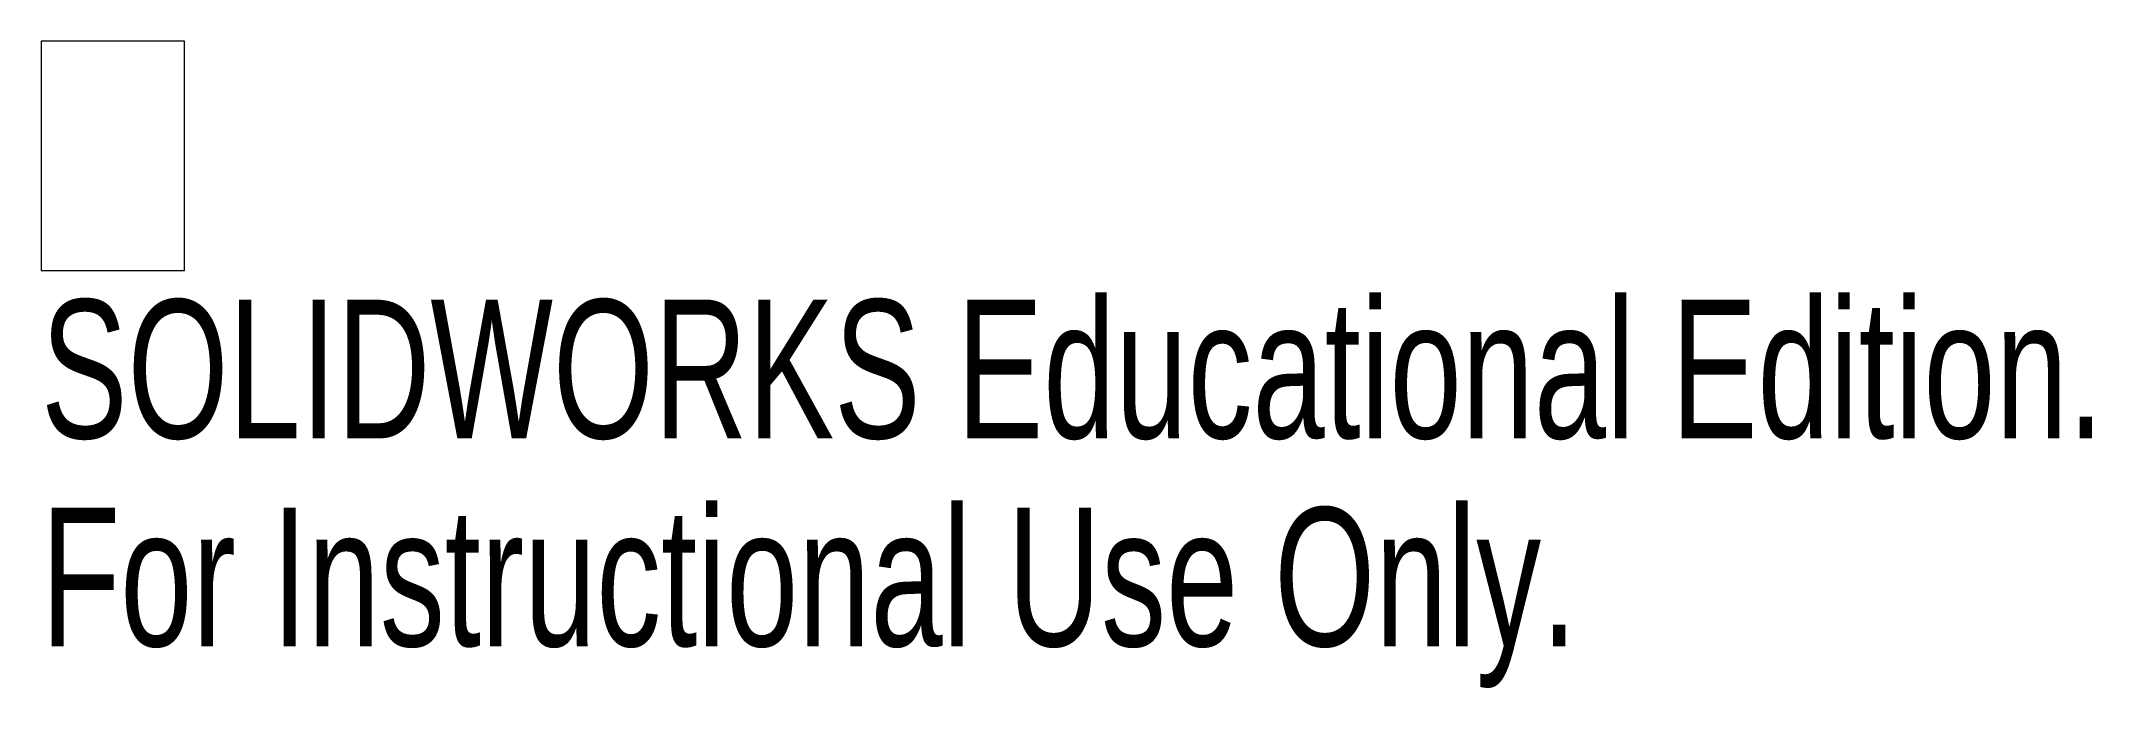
# Model space of a CAD drawing. Header units: millimetres. Extents: x -0.25 to 6.9, y -1.86 to 0.4.
import ezdxf

# ---------------------------------------------------------------- set-up
doc = ezdxf.new("R2010")
doc.units = ezdxf.units.MM
doc.styles.add('SLDTEXTSTYLE0', font='TXT', dxfattribs={"width": 0.7})

msp = doc.modelspace()

# ---------------------------------------------------------------- linework, layer by layer
at = {"color": 7, "linetype": 'Continuous', "lineweight": 15}
for p, q in [((-0.25, 0.4), (-0.25, -0.4)), ((0.25, 0.4), (-0.25, 0.4)), ((0.25, -0.4), (0.25, 0.4)), ((-0.25, -0.4), (0.25, -0.4))]:
    msp.add_line(p, q, dxfattribs=at)

# ---------------------------------------------------------------- texts
at = {"color": 7, "linetype": 'Continuous', "char_height": 0.483362, "attachment_point": 1, "style": 'SLDTEXTSTYLE0'}
for s, insert in [('SOLIDWORKS Educational Edition.', (-0.25, -0.502)), ('For Instructional Use Only.', (-0.25, -1.227))]:
    msp.add_mtext(s, dxfattribs=dict(at, insert=insert))

doc.saveas('drawing.dxf')
